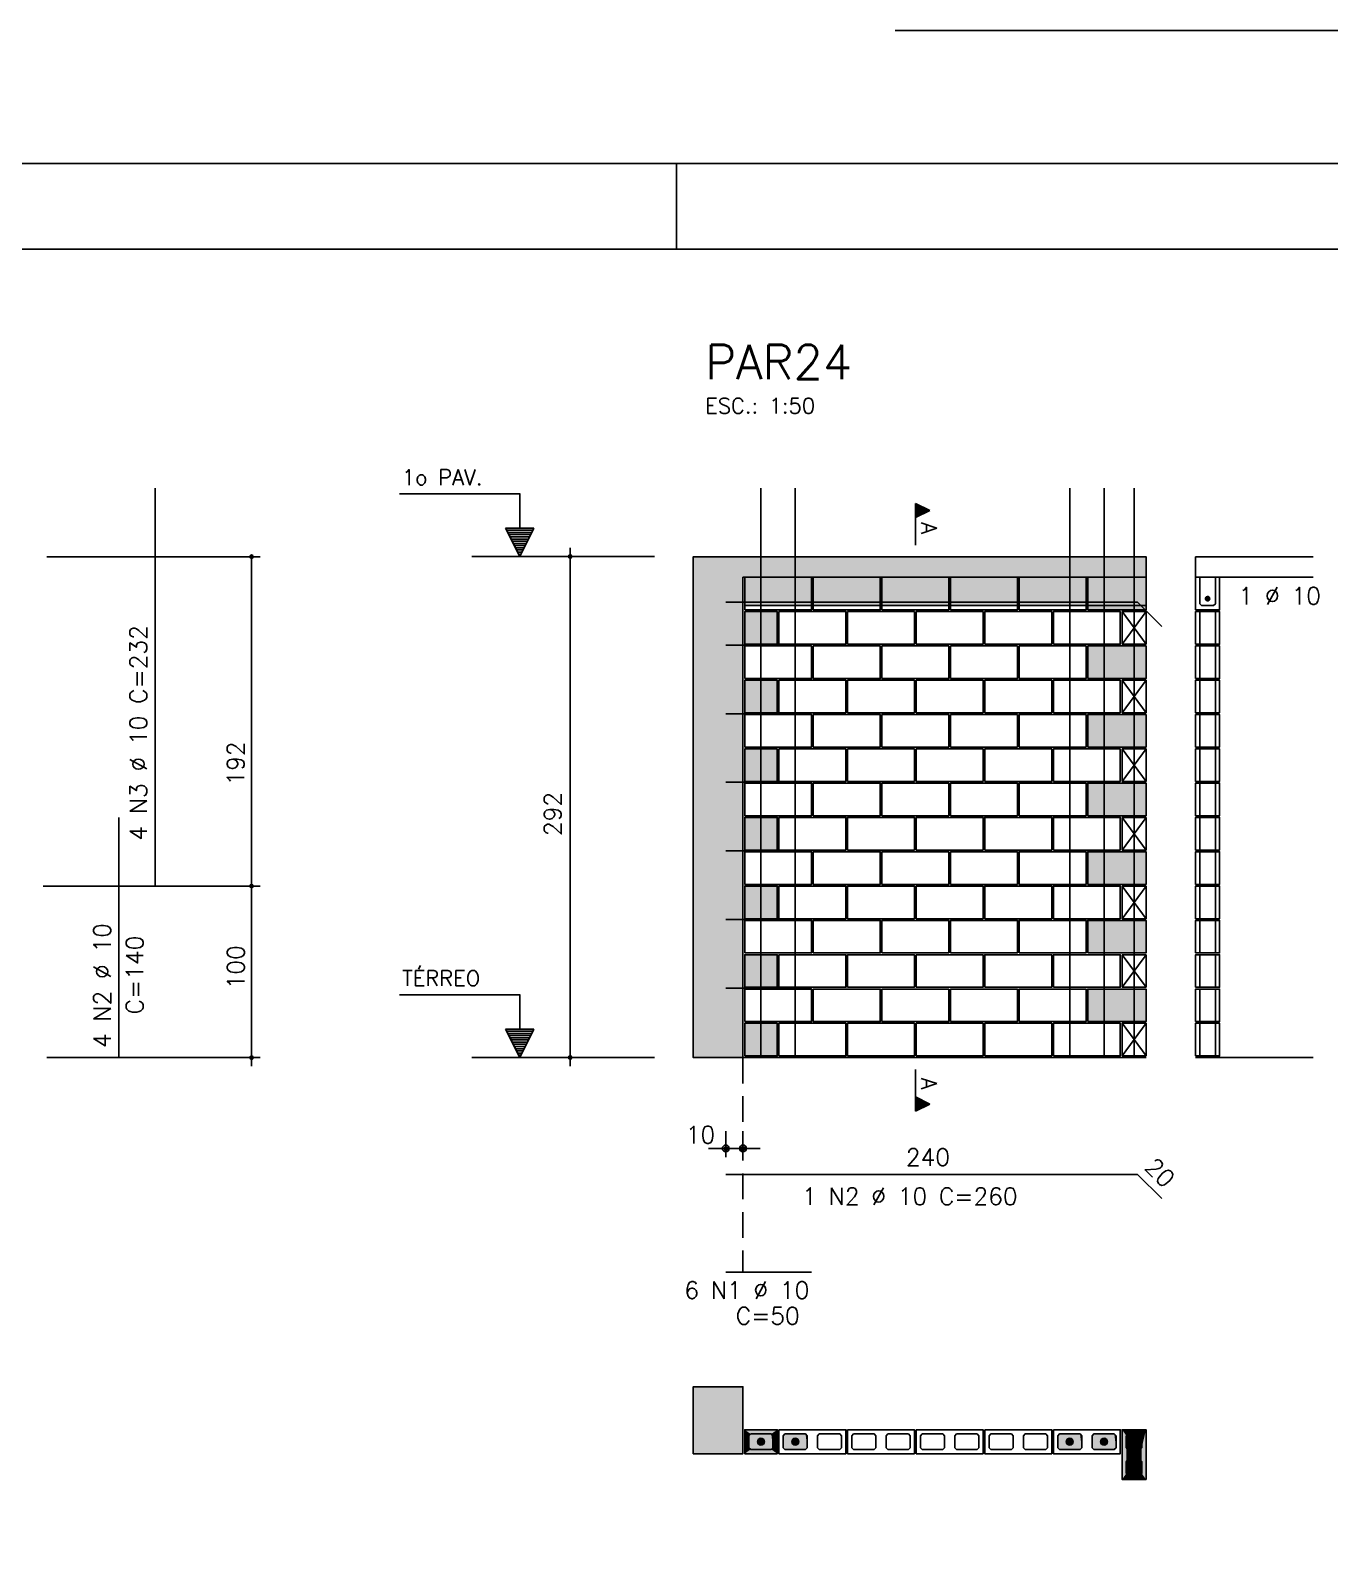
# Model space of a CAD drawing. Extents: x -2 to 121, y -2 to 61.
# Drawn here: x 48.27 to 63.42, y 43.17 to 60.95 of the extents above; entities that cross this region are included whole.
import ezdxf

# ---------------------------------------------------------------- set-up
doc = ezdxf.new("R2010")
doc.units = 0
doc.header["$MEASUREMENT"] = 0
doc.linetypes.add('ESTILO_TQS_0001', pattern=[0.45, 0.3, -0.15])
doc.linetypes.add('HIDDEN', pattern=[0.375, 0.25, -0.125])
doc.layers.get('Defpoints').update_dxf_attribs({"linetype": 'CONTINUOUS'})
for name, color, linetype in [('ARQ_FOLHA', 7, 'CONTINUOUS'), ('PENA_01', 1, 'CONTINUOUS'), ('PENA_02', 2, 'CONTINUOUS'), ('PENA_03', 3, 'CONTINUOUS'), ('PENA_05', 5, 'CONTINUOUS'), ('PENA_06', 6, 'CONTINUOUS'), ('PENA_09', 254, 'CONTINUOUS'), ('PENA_11', 252, 'CONTINUOUS'), ('PENA_21', 100, 'CONTINUOUS'), ('PENA_23', 50, 'CONTINUOUS'), ('PENA_27', 21, 'CONTINUOUS')]:
    doc.layers.add(name, color=color, linetype=linetype)
doc.styles.get("Standard").update_dxf_attribs({"font": 'ROMANS.SHX'})

msp = doc.modelspace()

# ---------------------------------------------------------------- linework, layer by layer
at = {"layer": 'ARQ_FOLHA', "color": 1}
msp.add_line((55.8, 58.400001), (55.8, 59.400001), dxfattribs=at)
for points in [[(0, 0.000001), (118.9, 0.000001), (118.9, 59.400001), (0, 59.400001)], [(2.5, 1.000001), (117.9, 1.000001), (117.9, 58.400001), (2.5, 58.400001)]]:
    msp.add_lwpolyline(points, close=True, dxfattribs=at)
at = {"layer": 'Defpoints', "color": 8, "linetype": 'HIDDEN', "ltscale": 100}
msp.add_lwpolyline([(-1.95, 60.950001), (-1.95, -1.549999), (120.85, -1.549999), (120.85, 60.950001)], close=True, dxfattribs=at)
at = {"layer": 'PENA_01', "linetype": 'Continuous'}
for p, q in [((53.414329, 54.817301), (55.545192, 54.817301)), ((56.596499, 54.245287), (57.376499, 54.245287)), ((57.396499, 54.245287), (58.176499, 54.245287)), ((58.196499, 54.245287), (58.976499, 54.245287)), ((58.996499, 54.245287), (59.776499, 54.245287)), ((59.796499, 54.245287), (60.576499, 54.245287)), ((60.596499, 54.245287), (61.276499, 54.245287)), ((53.414329, 48.977301), (55.545192, 48.977301)), ((56.376499, 47.8147), (56.376499, 48.116216)), ((56.576499, 47.8147), (56.576499, 48.116216)), ((56.176499, 47.916216), (56.776499, 47.916216))]:
    msp.add_line(p, q, dxfattribs=at)
at = {"layer": 'PENA_01', "linetype": 'ESTILO_TQS_0001'}
msp.add_line((56.576499, 48.975287), (56.576499, 46.473014), dxfattribs=at)
at = {"layer": 'PENA_01', "linetype": 'Continuous'}
for points in [[(56.666499, 44.407675), (56.906499, 44.407675), (56.926499, 44.427675), (56.926499, 44.567675), (56.906499, 44.587675), (56.666499, 44.587675), (56.646499, 44.567675), (56.646499, 44.427675), (56.666499, 44.407675)], [(57.046499, 44.567675), (57.066499, 44.587675), (57.306499, 44.587675), (57.326499, 44.567675), (57.326499, 44.427675), (57.306499, 44.407675), (57.066499, 44.407675), (57.046499, 44.427675), (57.046499, 44.567675)], [(57.446499, 44.567675), (57.466499, 44.587675), (57.706499, 44.587675), (57.726499, 44.567675), (57.726499, 44.427675), (57.706499, 44.407675), (57.466499, 44.407675), (57.446499, 44.427675), (57.446499, 44.567675)], [(57.846499, 44.567675), (57.866499, 44.587675), (58.106499, 44.587675), (58.126499, 44.567675), (58.126499, 44.427675), (58.106499, 44.407675), (57.866499, 44.407675), (57.846499, 44.427675), (57.846499, 44.567675)], [(58.246499, 44.567675), (58.266499, 44.587675), (58.506499, 44.587675), (58.526499, 44.567675), (58.526499, 44.427675), (58.506499, 44.407675), (58.266499, 44.407675), (58.246499, 44.427675), (58.246499, 44.567675)], [(58.646499, 44.567675), (58.666499, 44.587675), (58.906499, 44.587675), (58.926499, 44.567675), (58.926499, 44.427675), (58.906499, 44.407675), (58.666499, 44.407675), (58.646499, 44.427675), (58.646499, 44.567675)], [(59.046499, 44.567675), (59.066499, 44.587675), (59.306499, 44.587675), (59.326499, 44.567675), (59.326499, 44.427675), (59.306499, 44.407675), (59.066499, 44.407675), (59.046499, 44.427675), (59.046499, 44.567675)], [(59.446499, 44.567675), (59.466499, 44.587675), (59.706499, 44.587675), (59.726499, 44.567675), (59.726499, 44.427675), (59.706499, 44.407675), (59.466499, 44.407675), (59.446499, 44.427675), (59.446499, 44.567675)], [(59.846499, 44.567675), (59.866499, 44.587675), (60.106499, 44.587675), (60.126499, 44.567675), (60.126499, 44.427675), (60.106499, 44.407675), (59.866499, 44.407675), (59.846499, 44.427675), (59.846499, 44.567675)], [(60.246499, 44.567675), (60.266499, 44.587675), (60.506499, 44.587675), (60.526499, 44.567675), (60.526499, 44.427675), (60.506499, 44.407675), (60.266499, 44.407675), (60.246499, 44.427675), (60.246499, 44.567675)], [(60.646499, 44.567675), (60.666499, 44.587675), (60.906499, 44.587675), (60.926499, 44.567675), (60.926499, 44.427675), (60.906499, 44.407675), (60.666499, 44.407675), (60.646499, 44.427675), (60.646499, 44.567675)]]:
    msp.add_lwpolyline(points, dxfattribs=at)
at = {"layer": 'PENA_01', "linetype": 'ESTILO_TQS_0001'}
for points in [[(61.066498, 44.407756), (61.046498, 44.427756), (61.046498, 44.567756), (61.066498, 44.587756), (61.206498, 44.587756), (61.226498, 44.567756), (61.226498, 44.427756), (61.206498, 44.407756), (61.066498, 44.407756)], [(61.066498, 44.107756), (61.046498, 44.127756), (61.046498, 44.267756), (61.066498, 44.287756), (61.206498, 44.287756), (61.226498, 44.267756), (61.226498, 44.127756), (61.206498, 44.107756), (61.066498, 44.107756)]]:
    msp.add_lwpolyline(points, dxfattribs=at)
at = {"layer": 'PENA_02', "linetype": 'Continuous'}
for p, q in [((61.276499, 54.175287), (60.996499, 54.175287)), ((60.996499, 54.175287), (60.996499, 53.795287)), ((61.276499, 53.795287), (61.276499, 54.175287)), ((60.996499, 53.795287), (61.276499, 53.795287)), ((61.276499, 53.375287), (60.996499, 53.375287)), ((60.996499, 53.375287), (60.996499, 52.995287)), ((61.276499, 52.995287), (61.276499, 53.375287)), ((60.996499, 52.995287), (61.276499, 52.995287)), ((61.276499, 52.575287), (60.996499, 52.575287)), ((60.996499, 52.575287), (60.996499, 52.195287)), ((61.276499, 52.195287), (61.276499, 52.575287)), ((60.996499, 52.195287), (61.276499, 52.195287)), ((61.276499, 51.775287), (60.996499, 51.775287)), ((60.996499, 51.775287), (60.996499, 51.395287)), ((61.276499, 51.395287), (61.276499, 51.775287)), ((60.996499, 51.395287), (61.276499, 51.395287)), ((61.276499, 50.975287), (60.996499, 50.975287)), ((60.996499, 50.975287), (60.996499, 50.595287)), ((61.276499, 50.595287), (61.276499, 50.975287)), ((60.996499, 50.595287), (61.276499, 50.595287)), ((61.276499, 50.175287), (60.996499, 50.175287)), ((60.996499, 50.175287), (60.996499, 49.795287)), ((61.276499, 49.795287), (61.276499, 50.175287)), ((60.996499, 49.795287), (61.276499, 49.795287)), ((61.276499, 49.375287), (60.996499, 49.375287)), ((60.996499, 49.375287), (60.996499, 48.995287)), ((61.276499, 48.995287), (61.276499, 49.375287)), ((56.576499, 48.975287), (61.276499, 48.975287)), ((60.996499, 48.995287), (61.276499, 48.995287))]:
    msp.add_line(p, q, dxfattribs=at)
for points in [[(61.276499, 54.575287), (61.276499, 54.815287), (55.996499, 54.815287), (55.996499, 48.975287), (56.576499, 48.975287), (56.576499, 54.575287), (61.276499, 54.575287)], [(56.596499, 54.195287), (57.376499, 54.195287), (57.376499, 54.575287), (56.596499, 54.575287), (56.596499, 54.195287)], [(57.396499, 54.195287), (58.176499, 54.195287), (58.176499, 54.575287), (57.396499, 54.575287), (57.396499, 54.195287)], [(58.196499, 54.195287), (58.976499, 54.195287), (58.976499, 54.575287), (58.196499, 54.575287), (58.196499, 54.195287)], [(58.996499, 54.195287), (59.776499, 54.195287), (59.776499, 54.575287), (58.996499, 54.575287), (58.996499, 54.195287)], [(59.796499, 54.195287), (60.576499, 54.195287), (60.576499, 54.575287), (59.796499, 54.575287), (59.796499, 54.195287)], [(60.596499, 54.195287), (61.276499, 54.195287), (61.276499, 54.575287), (60.596499, 54.575287), (60.596499, 54.195287)], [(56.596499, 53.795287), (56.976499, 53.795287), (56.976499, 54.175287), (56.596499, 54.175287), (56.596499, 53.795287)], [(56.996499, 53.795287), (57.776499, 53.795287), (57.776499, 54.175287), (56.996499, 54.175287), (56.996499, 53.795287)], [(57.796499, 53.795287), (58.576499, 53.795287), (58.576499, 54.175287), (57.796499, 54.175287), (57.796499, 53.795287)], [(58.596499, 53.795287), (59.376499, 53.795287), (59.376499, 54.175287), (58.596499, 54.175287), (58.596499, 53.795287)], [(59.396499, 53.795287), (60.176499, 53.795287), (60.176499, 54.175287), (59.396499, 54.175287), (59.396499, 53.795287)], [(60.196499, 53.795287), (60.976499, 53.795287), (60.976499, 54.175287), (60.196499, 54.175287), (60.196499, 53.795287)], [(56.596499, 53.395287), (57.376499, 53.395287), (57.376499, 53.775287), (56.596499, 53.775287), (56.596499, 53.395287)], [(57.396499, 53.395287), (58.176499, 53.395287), (58.176499, 53.775287), (57.396499, 53.775287), (57.396499, 53.395287)], [(58.196499, 53.395287), (58.976499, 53.395287), (58.976499, 53.775287), (58.196499, 53.775287), (58.196499, 53.395287)], [(58.996499, 53.395287), (59.776499, 53.395287), (59.776499, 53.775287), (58.996499, 53.775287), (58.996499, 53.395287)], [(59.796499, 53.395287), (60.576499, 53.395287), (60.576499, 53.775287), (59.796499, 53.775287), (59.796499, 53.395287)], [(60.596499, 53.395287), (61.276499, 53.395287), (61.276499, 53.775287), (60.596499, 53.775287), (60.596499, 53.395287)], [(56.596499, 52.995287), (56.976499, 52.995287), (56.976499, 53.375287), (56.596499, 53.375287), (56.596499, 52.995287)], [(56.996499, 52.995287), (57.776499, 52.995287), (57.776499, 53.375287), (56.996499, 53.375287), (56.996499, 52.995287)], [(57.796499, 52.995287), (58.576499, 52.995287), (58.576499, 53.375287), (57.796499, 53.375287), (57.796499, 52.995287)], [(58.596499, 52.995287), (59.376499, 52.995287), (59.376499, 53.375287), (58.596499, 53.375287), (58.596499, 52.995287)], [(59.396499, 52.995287), (60.176499, 52.995287), (60.176499, 53.375287), (59.396499, 53.375287), (59.396499, 52.995287)], [(60.196499, 52.995287), (60.976499, 52.995287), (60.976499, 53.375287), (60.196499, 53.375287), (60.196499, 52.995287)], [(56.596499, 52.595287), (57.376499, 52.595287), (57.376499, 52.975287), (56.596499, 52.975287), (56.596499, 52.595287)], [(57.396499, 52.595287), (58.176499, 52.595287), (58.176499, 52.975287), (57.396499, 52.975287), (57.396499, 52.595287)], [(58.196499, 52.595287), (58.976499, 52.595287), (58.976499, 52.975287), (58.196499, 52.975287), (58.196499, 52.595287)], [(58.996499, 52.595287), (59.776499, 52.595287), (59.776499, 52.975287), (58.996499, 52.975287), (58.996499, 52.595287)], [(59.796499, 52.595287), (60.576499, 52.595287), (60.576499, 52.975287), (59.796499, 52.975287), (59.796499, 52.595287)], [(60.596499, 52.595287), (61.276499, 52.595287), (61.276499, 52.975287), (60.596499, 52.975287), (60.596499, 52.595287)], [(56.596499, 52.195287), (56.976499, 52.195287), (56.976499, 52.575287), (56.596499, 52.575287), (56.596499, 52.195287)], [(56.996499, 52.195287), (57.776499, 52.195287), (57.776499, 52.575287), (56.996499, 52.575287), (56.996499, 52.195287)], [(57.796499, 52.195287), (58.576499, 52.195287), (58.576499, 52.575287), (57.796499, 52.575287), (57.796499, 52.195287)], [(58.596499, 52.195287), (59.376499, 52.195287), (59.376499, 52.575287), (58.596499, 52.575287), (58.596499, 52.195287)], [(59.396499, 52.195287), (60.176499, 52.195287), (60.176499, 52.575287), (59.396499, 52.575287), (59.396499, 52.195287)], [(60.196499, 52.195287), (60.976499, 52.195287), (60.976499, 52.575287), (60.196499, 52.575287), (60.196499, 52.195287)], [(56.596499, 51.795287), (57.376499, 51.795287), (57.376499, 52.175287), (56.596499, 52.175287), (56.596499, 51.795287)], [(57.396499, 51.795287), (58.176499, 51.795287), (58.176499, 52.175287), (57.396499, 52.175287), (57.396499, 51.795287)], [(58.196499, 51.795287), (58.976499, 51.795287), (58.976499, 52.175287), (58.196499, 52.175287), (58.196499, 51.795287)], [(58.996499, 51.795287), (59.776499, 51.795287), (59.776499, 52.175287), (58.996499, 52.175287), (58.996499, 51.795287)], [(59.796499, 51.795287), (60.576499, 51.795287), (60.576499, 52.175287), (59.796499, 52.175287), (59.796499, 51.795287)], [(60.596499, 51.795287), (61.276499, 51.795287), (61.276499, 52.175287), (60.596499, 52.175287), (60.596499, 51.795287)], [(56.596499, 51.395287), (56.976499, 51.395287), (56.976499, 51.775287), (56.596499, 51.775287), (56.596499, 51.395287)], [(56.996499, 51.395287), (57.776499, 51.395287), (57.776499, 51.775287), (56.996499, 51.775287), (56.996499, 51.395287)], [(57.796499, 51.395287), (58.576499, 51.395287), (58.576499, 51.775287), (57.796499, 51.775287), (57.796499, 51.395287)], [(58.596499, 51.395287), (59.376499, 51.395287), (59.376499, 51.775287), (58.596499, 51.775287), (58.596499, 51.395287)], [(59.396499, 51.395287), (60.176499, 51.395287), (60.176499, 51.775287), (59.396499, 51.775287), (59.396499, 51.395287)], [(60.196499, 51.395287), (60.976499, 51.395287), (60.976499, 51.775287), (60.196499, 51.775287), (60.196499, 51.395287)], [(56.596499, 50.995287), (57.376499, 50.995287), (57.376499, 51.375287), (56.596499, 51.375287), (56.596499, 50.995287)], [(57.396499, 50.995287), (58.176499, 50.995287), (58.176499, 51.375287), (57.396499, 51.375287), (57.396499, 50.995287)], [(58.196499, 50.995287), (58.976499, 50.995287), (58.976499, 51.375287), (58.196499, 51.375287), (58.196499, 50.995287)], [(58.996499, 50.995287), (59.776499, 50.995287), (59.776499, 51.375287), (58.996499, 51.375287), (58.996499, 50.995287)], [(59.796499, 50.995287), (60.576499, 50.995287), (60.576499, 51.375287), (59.796499, 51.375287), (59.796499, 50.995287)], [(60.596499, 50.995287), (61.276499, 50.995287), (61.276499, 51.375287), (60.596499, 51.375287), (60.596499, 50.995287)], [(56.596499, 50.595287), (56.976499, 50.595287), (56.976499, 50.975287), (56.596499, 50.975287), (56.596499, 50.595287)], [(56.996499, 50.595287), (57.776499, 50.595287), (57.776499, 50.975287), (56.996499, 50.975287), (56.996499, 50.595287)], [(57.796499, 50.595287), (58.576499, 50.595287), (58.576499, 50.975287), (57.796499, 50.975287), (57.796499, 50.595287)], [(58.596499, 50.595287), (59.376499, 50.595287), (59.376499, 50.975287), (58.596499, 50.975287), (58.596499, 50.595287)], [(59.396499, 50.595287), (60.176499, 50.595287), (60.176499, 50.975287), (59.396499, 50.975287), (59.396499, 50.595287)], [(60.196499, 50.595287), (60.976499, 50.595287), (60.976499, 50.975287), (60.196499, 50.975287), (60.196499, 50.595287)], [(56.596499, 50.195287), (57.376499, 50.195287), (57.376499, 50.575287), (56.596499, 50.575287), (56.596499, 50.195287)], [(57.396499, 50.195287), (58.176499, 50.195287), (58.176499, 50.575287), (57.396499, 50.575287), (57.396499, 50.195287)], [(58.196499, 50.195287), (58.976499, 50.195287), (58.976499, 50.575287), (58.196499, 50.575287), (58.196499, 50.195287)], [(58.996499, 50.195287), (59.776499, 50.195287), (59.776499, 50.575287), (58.996499, 50.575287), (58.996499, 50.195287)], [(59.796499, 50.195287), (60.576499, 50.195287), (60.576499, 50.575287), (59.796499, 50.575287), (59.796499, 50.195287)], [(60.596499, 50.195287), (61.276499, 50.195287), (61.276499, 50.575287), (60.596499, 50.575287), (60.596499, 50.195287)], [(56.596499, 49.795287), (56.976499, 49.795287), (56.976499, 50.175287), (56.596499, 50.175287), (56.596499, 49.795287)], [(56.996499, 49.795287), (57.776499, 49.795287), (57.776499, 50.175287), (56.996499, 50.175287), (56.996499, 49.795287)], [(57.796499, 49.795287), (58.576499, 49.795287), (58.576499, 50.175287), (57.796499, 50.175287), (57.796499, 49.795287)], [(58.596499, 49.795287), (59.376499, 49.795287), (59.376499, 50.175287), (58.596499, 50.175287), (58.596499, 49.795287)], [(59.396499, 49.795287), (60.176499, 49.795287), (60.176499, 50.175287), (59.396499, 50.175287), (59.396499, 49.795287)], [(60.196499, 49.795287), (60.976499, 49.795287), (60.976499, 50.175287), (60.196499, 50.175287), (60.196499, 49.795287)], [(56.596499, 49.395287), (57.376499, 49.395287), (57.376499, 49.775287), (56.596499, 49.775287), (56.596499, 49.395287)], [(57.396499, 49.395287), (58.176499, 49.395287), (58.176499, 49.775287), (57.396499, 49.775287), (57.396499, 49.395287)], [(58.196499, 49.395287), (58.976499, 49.395287), (58.976499, 49.775287), (58.196499, 49.775287), (58.196499, 49.395287)], [(58.996499, 49.395287), (59.776499, 49.395287), (59.776499, 49.775287), (58.996499, 49.775287), (58.996499, 49.395287)], [(59.796499, 49.395287), (60.576499, 49.395287), (60.576499, 49.775287), (59.796499, 49.775287), (59.796499, 49.395287)], [(60.596499, 49.395287), (61.276499, 49.395287), (61.276499, 49.775287), (60.596499, 49.775287), (60.596499, 49.395287)], [(56.596499, 48.995287), (56.976499, 48.995287), (56.976499, 49.375287), (56.596499, 49.375287), (56.596499, 48.995287)], [(56.996499, 48.995287), (57.776499, 48.995287), (57.776499, 49.375287), (56.996499, 49.375287), (56.996499, 48.995287)], [(57.796499, 48.995287), (58.576499, 48.995287), (58.576499, 49.375287), (57.796499, 49.375287), (57.796499, 48.995287)], [(58.596499, 48.995287), (59.376499, 48.995287), (59.376499, 49.375287), (58.596499, 49.375287), (58.596499, 48.995287)], [(59.396499, 48.995287), (60.176499, 48.995287), (60.176499, 49.375287), (59.396499, 49.375287), (59.396499, 48.995287)], [(60.196499, 48.995287), (60.976499, 48.995287), (60.976499, 49.375287), (60.196499, 49.375287), (60.196499, 48.995287)], [(55.996499, 44.357675), (56.576499, 44.357675), (56.576499, 45.137675), (55.996499, 45.137675), (55.996499, 44.357675)], [(56.596499, 44.357675), (56.976499, 44.357675), (56.976499, 44.637675), (56.596499, 44.637675), (56.596499, 44.357675)], [(56.996499, 44.637675), (57.776499, 44.637675), (57.776499, 44.357675), (56.996499, 44.357675), (56.996499, 44.637675)], [(57.796499, 44.637675), (58.576499, 44.637675), (58.576499, 44.357675), (57.796499, 44.357675), (57.796499, 44.637675)], [(58.596499, 44.637675), (59.376499, 44.637675), (59.376499, 44.357675), (58.596499, 44.357675), (58.596499, 44.637675)], [(59.396499, 44.637675), (60.176499, 44.637675), (60.176499, 44.357675), (59.396499, 44.357675), (59.396499, 44.637675)], [(60.196499, 44.637675), (60.976499, 44.637675), (60.976499, 44.357675), (60.196499, 44.357675), (60.196499, 44.637675)], [(60.996498, 44.057756), (60.996498, 44.637756), (61.276498, 44.637756), (61.276498, 44.057756), (60.996498, 44.057756)]]:
    msp.add_lwpolyline(points, dxfattribs=at)
for centre, radius in [((50.847335, 54.815287), 0.02), ((50.847335, 54.815287), 0.01), ((54.560475, 54.817301), 0.02), ((54.560475, 54.817301), 0.01), ((50.847335, 50.975287), 0.02), ((50.847335, 50.975287), 0.01), ((50.847335, 48.975287), 0.02), ((50.847335, 48.975287), 0.01), ((54.560475, 48.977301), 0.02), ((54.560475, 48.977301), 0.01), ((56.376499, 47.916216), 0.04), ((56.376499, 47.916216), 0.02), ((56.576499, 47.916216), 0.04), ((56.576499, 47.916216), 0.02)]:
    msp.add_circle(centre, radius, dxfattribs=at)
at = {"layer": 'PENA_03', "linetype": 'Continuous'}
for p, q in [((53.973327, 55.549167), (52.573327, 55.549167)), ((53.973327, 55.149167), (53.973327, 55.549167)), ((53.974727, 55.149167), (53.974727, 55.550567)), ((58.588934, 54.950394), (58.588934, 55.436776)), ((58.588934, 55.436776), (58.754867, 55.35381)), ((58.589629, 55.435648), (58.753306, 55.35381)), ((58.754867, 55.35381), (58.589629, 55.271191)), ((58.58963, 55.435648), (58.58963, 55.271971)), ((58.753306, 55.35381), (58.58963, 55.271971)), ((58.601698, 55.430394), (58.601698, 55.277225)), ((58.614462, 55.424012), (58.614462, 55.283607)), ((58.627226, 55.41763), (58.627226, 55.289989)), ((58.63999, 55.411248), (58.63999, 55.296371)), ((58.652754, 55.404866), (58.652754, 55.302753)), ((58.665518, 55.398484), (58.665518, 55.309135)), ((58.678282, 55.392102), (58.678282, 55.315517)), ((58.691046, 55.38572), (58.691046, 55.321899)), ((58.70381, 55.379338), (58.70381, 55.328281)), ((58.716574, 55.372956), (58.716574, 55.334663)), ((58.729339, 55.366574), (58.729339, 55.341045)), ((58.742103, 55.360192), (58.742103, 55.347428)), ((53.974027, 54.817301), (53.808095, 55.149167)), ((53.808095, 55.149167), (53.973327, 55.149167)), ((53.974027, 54.820424), (53.810351, 55.147776)), ((54.137703, 55.147776), (53.810351, 55.147776)), ((54.127196, 55.123639), (53.820858, 55.123639)), ((54.13996, 55.149167), (53.974027, 54.817301)), ((54.137703, 55.147776), (53.974027, 54.820423)), ((53.974727, 55.149167), (54.13996, 55.149167)), ((58.58963, 55.271191), (58.58963, 54.950394)), ((54.114432, 55.098111), (53.833623, 55.098111)), ((54.101668, 55.072583), (53.846387, 55.072583)), ((54.088903, 55.047055), (53.859151, 55.047055)), ((54.076139, 55.021526), (53.871915, 55.021526)), ((54.063375, 54.995998), (53.884679, 54.995998)), ((54.050611, 54.97047), (53.897443, 54.97047)), ((54.037847, 54.944942), (53.910207, 54.944942)), ((48.458019, 54.815287), (50.947335, 54.815287)), ((50.847335, 48.874754), (50.847335, 54.815287)), ((54.025083, 54.919414), (53.922971, 54.919414)), ((54.012319, 54.893886), (53.935735, 54.893886)), ((53.999555, 54.868357), (53.948499, 54.868357)), ((53.986791, 54.842829), (53.961263, 54.842829)), ((54.560475, 48.876769), (54.560475, 54.917301)), ((61.854554, 54.815287), (61.854554, 54.195287)), ((61.854554, 54.815287), (63.225234, 54.815287)), ((61.854554, 54.575287), (63.225234, 54.575287)), ((60.996499, 53.795287), (61.276499, 54.175287)), ((61.276499, 53.795287), (60.996499, 54.175287)), ((61.904554, 53.795287), (61.904554, 54.175287)), ((62.084554, 53.795287), (62.084554, 54.175287)), ((61.904554, 53.395287), (61.904554, 53.775287)), ((62.084554, 53.395287), (62.084554, 53.775287)), ((60.996499, 52.995287), (61.276499, 53.375287)), ((61.276499, 52.995287), (60.996499, 53.375287)), ((61.904554, 52.995287), (61.904554, 53.375287)), ((62.084554, 52.995287), (62.084554, 53.375287)), ((61.904554, 52.595287), (61.904554, 52.975287)), ((62.084554, 52.595287), (62.084554, 52.975287)), ((60.996499, 52.195287), (61.276499, 52.575287)), ((61.276499, 52.195287), (60.996499, 52.575287)), ((61.904554, 52.195287), (61.904554, 52.575287)), ((62.084554, 52.195287), (62.084554, 52.575287)), ((61.904554, 51.795287), (61.904554, 52.175287)), ((62.084554, 51.795287), (62.084554, 52.175287)), ((60.996499, 51.395287), (61.276499, 51.775287)), ((61.276499, 51.395287), (60.996499, 51.775287)), ((61.904554, 51.395287), (61.904554, 51.775287)), ((62.084554, 51.395287), (62.084554, 51.775287)), ((61.904554, 50.995287), (61.904554, 51.375287)), ((62.084554, 50.995287), (62.084554, 51.375287)), ((48.416088, 50.975287), (50.947335, 50.975287)), ((60.996499, 50.595287), (61.276499, 50.975287)), ((61.276499, 50.595287), (60.996499, 50.975287)), ((61.904554, 50.595287), (61.904554, 50.975287)), ((62.084554, 50.595287), (62.084554, 50.975287)), ((61.904554, 50.195287), (61.904554, 50.575287)), ((62.084554, 50.195287), (62.084554, 50.575287)), ((60.996499, 49.795287), (61.276499, 50.175287)), ((61.276499, 49.795287), (60.996499, 50.175287)), ((61.904554, 49.795287), (61.904554, 50.175287)), ((62.084554, 49.795287), (62.084554, 50.175287)), ((53.973327, 49.709167), (52.573327, 49.709167)), ((53.973327, 49.309167), (53.973327, 49.709167)), ((53.974727, 49.309167), (53.974727, 49.710567)), ((61.904554, 49.395287), (61.904554, 49.775287)), ((62.084554, 49.395287), (62.084554, 49.775287)), ((53.974027, 48.977301), (53.808095, 49.309167)), ((53.808095, 49.309167), (53.973327, 49.309167)), ((53.974027, 48.980424), (53.810351, 49.307776)), ((54.137703, 49.307776), (53.810351, 49.307776)), ((54.127196, 49.283639), (53.820858, 49.283639)), ((54.114432, 49.258111), (53.833623, 49.258111)), ((54.13996, 49.309167), (53.974027, 48.977301)), ((54.137703, 49.307776), (53.974027, 48.980423)), ((53.974727, 49.309167), (54.13996, 49.309167)), ((60.996499, 48.995287), (61.276499, 49.375287)), ((61.276499, 48.995287), (60.996499, 49.375287)), ((61.904554, 48.995287), (61.904554, 49.375287)), ((62.084554, 48.995287), (62.084554, 49.375287)), ((54.101668, 49.232583), (53.846387, 49.232583)), ((54.088903, 49.207055), (53.859151, 49.207055)), ((54.076139, 49.181526), (53.871915, 49.181526)), ((54.063375, 49.155998), (53.884679, 49.155998)), ((54.050611, 49.13047), (53.897443, 49.13047)), ((54.037847, 49.104942), (53.910207, 49.104942)), ((54.025083, 49.079414), (53.922971, 49.079414)), ((48.458019, 48.975287), (50.947335, 48.975287)), ((54.012319, 49.053886), (53.935735, 49.053886)), ((53.999555, 49.028357), (53.948499, 49.028357)), ((53.986791, 49.002829), (53.961263, 49.002829)), ((61.854554, 48.975287), (63.225234, 48.975287)), ((58.588934, 48.838222), (58.588934, 48.35184)), ((58.58963, 48.517425), (58.58963, 48.838222)), ((58.588934, 48.35184), (58.754867, 48.434806)), ((58.754867, 48.434806), (58.589629, 48.517425)), ((58.589629, 48.352968), (58.753306, 48.434806)), ((58.58963, 48.352968), (58.58963, 48.516645)), ((58.753306, 48.434806), (58.58963, 48.516645)), ((58.601698, 48.358222), (58.601698, 48.511391)), ((58.614462, 48.364604), (58.614462, 48.505009)), ((58.627226, 48.370986), (58.627226, 48.498627)), ((58.63999, 48.377368), (58.63999, 48.492245)), ((58.652754, 48.38375), (58.652754, 48.485863)), ((58.665518, 48.390132), (58.665518, 48.479481)), ((58.678282, 48.396514), (58.678282, 48.473099)), ((58.691046, 48.402896), (58.691046, 48.466717)), ((58.70381, 48.409278), (58.70381, 48.460335)), ((58.716574, 48.41566), (58.716574, 48.453953)), ((58.729339, 48.422042), (58.729339, 48.447571)), ((58.742103, 48.428424), (58.742103, 48.441188)), ((56.376499, 47.6147), (56.376499, 47.6147)), ((56.576499, 47.6147), (56.576499, 47.6147))]:
    msp.add_line(p, q, dxfattribs=at)
for points in [[(61.854554, 54.195287), (62.134554, 54.195287), (62.134554, 54.575287)], [(62.084554, 54.575287), (62.084554, 54.265287), (62.064554, 54.245287), (61.924554, 54.245287), (61.904554, 54.265287), (61.904554, 54.575287)], [(62.019103, 54.326277), (62.016942, 54.336445), (62.010831, 54.344856), (62.001829, 54.350053), (61.99149, 54.35114), (61.981603, 54.347928), (61.973878, 54.340972), (61.969649, 54.331475), (61.969649, 54.321079), (61.973878, 54.311582), (61.981603, 54.304626), (61.99149, 54.301414), (62.001829, 54.302501), (62.010831, 54.307698), (62.016942, 54.316109), (62.019103, 54.326277)], [(61.854554, 53.795287), (62.134554, 53.795287), (62.134554, 54.175287), (61.854554, 54.175287), (61.854554, 53.795287)], [(61.854554, 53.395287), (62.134554, 53.395287), (62.134554, 53.775287), (61.854554, 53.775287), (61.854554, 53.395287)], [(61.854554, 52.995287), (62.134554, 52.995287), (62.134554, 53.375287), (61.854554, 53.375287), (61.854554, 52.995287)], [(61.854554, 52.595287), (62.134554, 52.595287), (62.134554, 52.975287), (61.854554, 52.975287), (61.854554, 52.595287)], [(61.854554, 52.195287), (62.134554, 52.195287), (62.134554, 52.575287), (61.854554, 52.575287), (61.854554, 52.195287)], [(61.854554, 51.795287), (62.134554, 51.795287), (62.134554, 52.175287), (61.854554, 52.175287), (61.854554, 51.795287)], [(61.854554, 51.395287), (62.134554, 51.395287), (62.134554, 51.775287), (61.854554, 51.775287), (61.854554, 51.395287)], [(61.854554, 50.995287), (62.134554, 50.995287), (62.134554, 51.375287), (61.854554, 51.375287), (61.854554, 50.995287)], [(61.854554, 50.595287), (62.134554, 50.595287), (62.134554, 50.975287), (61.854554, 50.975287), (61.854554, 50.595287)], [(61.854554, 50.195287), (62.134554, 50.195287), (62.134554, 50.575287), (61.854554, 50.575287), (61.854554, 50.195287)], [(61.854554, 49.795287), (62.134554, 49.795287), (62.134554, 50.175287), (61.854554, 50.175287), (61.854554, 49.795287)], [(61.854554, 49.395287), (62.134554, 49.395287), (62.134554, 49.775287), (61.854554, 49.775287), (61.854554, 49.395287)], [(61.854554, 48.995287), (62.134554, 48.995287), (62.134554, 49.375287), (61.854554, 49.375287), (61.854554, 48.995287)], [(55.996499, 45.137675), (56.576499, 45.137675), (56.576499, 44.357675), (55.996499, 44.357675), (55.996499, 45.137675)], [(56.926499, 44.427675), (56.906499, 44.407675), (56.666499, 44.407675), (56.646499, 44.427675), (56.646499, 44.567675), (56.666499, 44.587675), (56.906499, 44.587675), (56.926499, 44.567675), (56.926499, 44.427675)], [(57.326499, 44.427675), (57.306499, 44.407675), (57.066499, 44.407675), (57.046499, 44.427675), (57.046499, 44.567675), (57.066499, 44.587675), (57.306499, 44.587675), (57.326499, 44.567675), (57.326499, 44.427675)], [(60.526499, 44.427675), (60.506499, 44.407675), (60.266499, 44.407675), (60.246499, 44.427675), (60.246499, 44.567675), (60.266499, 44.587675), (60.506499, 44.587675), (60.526499, 44.567675), (60.526499, 44.427675)], [(60.926499, 44.427675), (60.906499, 44.407675), (60.666499, 44.407675), (60.646499, 44.427675), (60.646499, 44.567675), (60.666499, 44.587675), (60.906499, 44.587675), (60.926499, 44.567675), (60.926499, 44.427675)], [(61.206498, 44.587756), (61.226498, 44.567756), (61.226498, 44.427756), (61.206498, 44.407756), (61.066498, 44.407756), (61.046498, 44.427756), (61.046498, 44.567756), (61.066498, 44.587756), (61.206498, 44.587756)], [(61.206498, 44.287756), (61.226498, 44.267756), (61.226498, 44.127756), (61.206498, 44.107756), (61.066498, 44.107756), (61.046498, 44.127756), (61.046498, 44.267756), (61.066498, 44.287756), (61.206498, 44.287756)]]:
    msp.add_lwpolyline(points, dxfattribs=at)
for centre, radius in [((61.994103, 54.326277), 0.025), ((56.786499, 44.497675), 0.04), ((57.186499, 44.497675), 0.04), ((60.386499, 44.497675), 0.04), ((60.786499, 44.497675), 0.04), ((61.136498, 44.497756), 0.04), ((61.136498, 44.197756), 0.04)]:
    msp.add_circle(centre, radius, dxfattribs=at)
for points in [[(62.019103, 54.326277), (61.973878, 54.340972), (61.969649, 54.331475)], [(62.019103, 54.326277), (61.969649, 54.331475), (61.969649, 54.321079)], [(62.019103, 54.326277), (61.969649, 54.321079), (61.973878, 54.311582)], [(62.019103, 54.326277), (61.981603, 54.347928), (61.970611, 54.334827)], [(62.019103, 54.326277), (61.970611, 54.334827), (61.970611, 54.317726)], [(62.019103, 54.326277), (61.970611, 54.317726), (61.981603, 54.304626)], [(62.019103, 54.326277), (61.981603, 54.347928), (61.973878, 54.340972)], [(62.019103, 54.326277), (61.973878, 54.311582), (61.981603, 54.304626)], [(62.019103, 54.326277), (61.99149, 54.35114), (61.981603, 54.347928)], [(62.019103, 54.326277), (61.998444, 54.350897), (61.981603, 54.347928)], [(62.019103, 54.326277), (61.981603, 54.304626), (61.998444, 54.301657)], [(62.019103, 54.326277), (61.981603, 54.304626), (61.99149, 54.301414)], [(62.019103, 54.326277), (62.001829, 54.350053), (61.99149, 54.35114)], [(62.019103, 54.326277), (61.99149, 54.301414), (62.001829, 54.302501)], [(62.019103, 54.326277), (62.013254, 54.342347), (61.998444, 54.350897)], [(62.019103, 54.326277), (61.998444, 54.301657), (62.013254, 54.310207)], [(62.019103, 54.326277), (62.010831, 54.344856), (62.001829, 54.350053)], [(62.019103, 54.326277), (62.001829, 54.302501), (62.010831, 54.307698)], [(62.019103, 54.326277), (62.016942, 54.336445), (62.010831, 54.344856)], [(62.019103, 54.326277), (62.010831, 54.307698), (62.016942, 54.316109)], [(62.019103, 54.326277), (62.013254, 54.310207), (62.019103, 54.326277)], [(62.019103, 54.326277), (62.016942, 54.316109), (62.019103, 54.326277)], [(56.826499, 44.497675), (56.766499, 44.532316), (56.748911, 44.511356)], [(56.826499, 44.497675), (56.748911, 44.511356), (56.748911, 44.483994)], [(56.826499, 44.497675), (56.748911, 44.483994), (56.766499, 44.463034)], [(56.826499, 44.497675), (56.793445, 44.537067), (56.766499, 44.532316)], [(56.826499, 44.497675), (56.766499, 44.463034), (56.793445, 44.458283)], [(56.826499, 44.497675), (56.81714, 44.523387), (56.793445, 44.537067)], [(56.826499, 44.497675), (56.793445, 44.458283), (56.81714, 44.471964)], [(56.826499, 44.497675), (56.81714, 44.471964), (56.826499, 44.497675)], [(57.226499, 44.497675), (57.166499, 44.532316), (57.148911, 44.511356)], [(57.226499, 44.497675), (57.148911, 44.511356), (57.148911, 44.483994)], [(57.226499, 44.497675), (57.148911, 44.483994), (57.166499, 44.463034)], [(57.226499, 44.497675), (57.193445, 44.537067), (57.166499, 44.532316)], [(57.226499, 44.497675), (57.166499, 44.463034), (57.193445, 44.458283)], [(57.226499, 44.497675), (57.21714, 44.523387), (57.193445, 44.537067)], [(57.226499, 44.497675), (57.193445, 44.458283), (57.21714, 44.471964)], [(57.226499, 44.497675), (57.21714, 44.471964), (57.226499, 44.497675)], [(60.426499, 44.497675), (60.366499, 44.532316), (60.348911, 44.511356)], [(60.426499, 44.497675), (60.348911, 44.511356), (60.348911, 44.483994)], [(60.426499, 44.497675), (60.348911, 44.483994), (60.366499, 44.463034)], [(60.426499, 44.497675), (60.393445, 44.537067), (60.366499, 44.532316)], [(60.426499, 44.497675), (60.366499, 44.463034), (60.393445, 44.458283)], [(60.426499, 44.497675), (60.41714, 44.523387), (60.393445, 44.537067)], [(60.426499, 44.497675), (60.393445, 44.458283), (60.41714, 44.471964)], [(60.426499, 44.497675), (60.41714, 44.471964), (60.426499, 44.497675)], [(60.826499, 44.497675), (60.766499, 44.532316), (60.748911, 44.511356)], [(60.826499, 44.497675), (60.748911, 44.511356), (60.748911, 44.483994)], [(60.826499, 44.497675), (60.748911, 44.483994), (60.766499, 44.463034)], [(60.826499, 44.497675), (60.793445, 44.537067), (60.766499, 44.532316)], [(60.826499, 44.497675), (60.766499, 44.463034), (60.793445, 44.458283)], [(60.826499, 44.497675), (60.81714, 44.523387), (60.793445, 44.537067)], [(60.826499, 44.497675), (60.793445, 44.458283), (60.81714, 44.471964)], [(60.826499, 44.497675), (60.81714, 44.471964), (60.826499, 44.497675)], [(61.176498, 44.497756), (61.116498, 44.532397), (61.098911, 44.511436)], [(61.176498, 44.497756), (61.098911, 44.511436), (61.098911, 44.484075)], [(61.176498, 44.497756), (61.098911, 44.484075), (61.116498, 44.463115)], [(61.176498, 44.497756), (61.143444, 44.537148), (61.116498, 44.532397)], [(61.176498, 44.497756), (61.116498, 44.463115), (61.143444, 44.458363)], [(61.176498, 44.497756), (61.16714, 44.523467), (61.143444, 44.537148)], [(61.176498, 44.497756), (61.143444, 44.458363), (61.16714, 44.472044)], [(61.176498, 44.497756), (61.16714, 44.472044), (61.176498, 44.497756)], [(61.176498, 44.197756), (61.116498, 44.232397), (61.098911, 44.211436)], [(61.176498, 44.197756), (61.098911, 44.211436), (61.098911, 44.184075)], [(61.176498, 44.197756), (61.098911, 44.184075), (61.116498, 44.163115)], [(61.176498, 44.197756), (61.143444, 44.237148), (61.116498, 44.232397)], [(61.176498, 44.197756), (61.116498, 44.163115), (61.143444, 44.158363)], [(61.176498, 44.197756), (61.16714, 44.223467), (61.143444, 44.237148)], [(61.176498, 44.197756), (61.143444, 44.158363), (61.16714, 44.172044)], [(61.176498, 44.197756), (61.16714, 44.172044), (61.176498, 44.197756)]]:
    msp.add_solid(points, dxfattribs=at)
at = {"layer": 'PENA_05', "linetype": 'Continuous'}
for p, q in [((49.723585, 50.975287), (49.723585, 55.615287)), ((61.176499, 54.285287), (56.376499, 54.285287)), ((61.459341, 54.002444), (61.176499, 54.285287)), ((56.376499, 53.785287), (57.376499, 53.785287)), ((56.376499, 52.985287), (57.376499, 52.985287)), ((56.376499, 52.185287), (57.376499, 52.185287)), ((49.297661, 48.975287), (49.297661, 51.775287)), ((56.376499, 51.385287), (57.376499, 51.385287)), ((56.376499, 50.585287), (57.376499, 50.585287)), ((56.376499, 49.785287), (57.376499, 49.785287)), ((61.176499, 47.6147), (56.376499, 47.6147)), ((61.459341, 47.331857), (61.176499, 47.6147)), ((56.376499, 46.473014), (57.376499, 46.473014))]:
    msp.add_line(p, q, dxfattribs=at)
for points in [[(56.786499, 55.615287), (56.786499, 48.975287)], [(57.186499, 55.615287), (57.186499, 48.975287)], [(60.386499, 55.615287), (60.386499, 48.975287)], [(60.786499, 55.615287), (60.786499, 48.975287)], [(61.136498, 55.615367), (61.136498, 48.975367)]]:
    msp.add_lwpolyline(points, dxfattribs=at)
at = {"layer": 'PENA_09', "linetype": 'Continuous'}
for points in [[(56.596499, 54.245287), (57.376499, 54.245287), (57.376499, 54.575287), (56.596499, 54.575287), (56.596499, 54.245287)], [(57.396499, 54.245287), (58.176499, 54.245287), (58.176499, 54.575287), (57.396499, 54.575287), (57.396499, 54.245287)], [(58.196499, 54.245287), (58.976499, 54.245287), (58.976499, 54.575287), (58.196499, 54.575287), (58.196499, 54.245287)], [(58.996499, 54.245287), (59.776499, 54.245287), (59.776499, 54.575287), (58.996499, 54.575287), (58.996499, 54.245287)], [(59.796499, 54.245287), (60.576499, 54.245287), (60.576499, 54.575287), (59.796499, 54.575287), (59.796499, 54.245287)], [(60.596499, 54.245287), (61.276499, 54.245287), (61.276499, 54.575287), (60.596499, 54.575287), (60.596499, 54.245287)]]:
    msp.add_lwpolyline(points, dxfattribs=at)
for points in [[(56.596499, 54.245287), (57.376499, 54.245287), (57.376499, 54.575287)], [(56.596499, 54.245287), (57.376499, 54.575287), (56.596499, 54.575287)], [(56.596499, 54.245287), (56.596499, 54.575287), (56.596499, 54.245287)], [(57.396499, 54.245287), (58.176499, 54.245287), (58.176499, 54.575287)], [(57.396499, 54.245287), (58.176499, 54.575287), (57.396499, 54.575287)], [(57.396499, 54.245287), (57.396499, 54.575287), (57.396499, 54.245287)], [(58.196499, 54.245287), (58.976499, 54.245287), (58.976499, 54.575287)], [(58.196499, 54.245287), (58.976499, 54.575287), (58.196499, 54.575287)], [(58.196499, 54.245287), (58.196499, 54.575287), (58.196499, 54.245287)], [(58.996499, 54.245287), (59.776499, 54.245287), (59.776499, 54.575287)], [(58.996499, 54.245287), (59.776499, 54.575287), (58.996499, 54.575287)], [(58.996499, 54.245287), (58.996499, 54.575287), (58.996499, 54.245287)], [(59.796499, 54.245287), (60.576499, 54.245287), (60.576499, 54.575287)], [(59.796499, 54.245287), (60.576499, 54.575287), (59.796499, 54.575287)], [(59.796499, 54.245287), (59.796499, 54.575287), (59.796499, 54.245287)], [(60.596499, 54.245287), (61.276499, 54.245287), (61.276499, 54.575287)], [(60.596499, 54.245287), (61.276499, 54.575287), (60.596499, 54.575287)], [(60.596499, 54.245287), (60.596499, 54.575287), (60.596499, 54.245287)]]:
    msp.add_solid(points, dxfattribs=at)
at = {"layer": 'PENA_11', "linetype": 'Continuous'}
for points in [[(55.996499, 48.975287), (56.576499, 48.975287), (55.996499, 54.815287)], [(56.576499, 48.975287), (56.576499, 54.575287), (55.996499, 54.815287)], [(55.996499, 54.815287), (56.576499, 54.575287), (61.276499, 54.815287)], [(56.576499, 54.575287), (61.276499, 54.575287), (61.276499, 54.815287)], [(55.996499, 44.357675), (56.576499, 44.357675), (56.576499, 45.137675)], [(55.996499, 44.357675), (56.576499, 45.137675), (55.996499, 45.137675)], [(55.996499, 44.357675), (55.996499, 45.137675), (55.996499, 44.357675)], [(56.926499, 44.427675), (56.646499, 44.567675), (56.666499, 44.587675)], [(56.926499, 44.427675), (56.646499, 44.427675), (56.646499, 44.567675)], [(56.926499, 44.427675), (56.666499, 44.587675), (56.906499, 44.587675)], [(56.926499, 44.427675), (56.906499, 44.587675), (56.926499, 44.567675)], [(56.926499, 44.427675), (56.926499, 44.567675), (56.926499, 44.427675)], [(57.326499, 44.427675), (57.046499, 44.567675), (57.066499, 44.587675)], [(57.326499, 44.427675), (57.046499, 44.427675), (57.046499, 44.567675)], [(57.326499, 44.427675), (57.066499, 44.587675), (57.306499, 44.587675)], [(57.326499, 44.427675), (57.306499, 44.587675), (57.326499, 44.567675)], [(57.326499, 44.427675), (57.326499, 44.567675), (57.326499, 44.427675)], [(60.526499, 44.427675), (60.246499, 44.567675), (60.266499, 44.587675)], [(60.526499, 44.427675), (60.246499, 44.427675), (60.246499, 44.567675)], [(60.526499, 44.427675), (60.266499, 44.587675), (60.506499, 44.587675)], [(60.526499, 44.427675), (60.506499, 44.587675), (60.526499, 44.567675)], [(60.526499, 44.427675), (60.526499, 44.567675), (60.526499, 44.427675)], [(60.926499, 44.427675), (60.646499, 44.567675), (60.666499, 44.587675)], [(60.926499, 44.427675), (60.646499, 44.427675), (60.646499, 44.567675)], [(60.926499, 44.427675), (60.666499, 44.587675), (60.906499, 44.587675)], [(60.926499, 44.427675), (60.906499, 44.587675), (60.926499, 44.567675)], [(60.926499, 44.427675), (60.926499, 44.567675), (60.926499, 44.427675)], [(61.206498, 44.587756), (61.066498, 44.407756), (61.046498, 44.427756)], [(61.206498, 44.587756), (61.046498, 44.427756), (61.046498, 44.567756)], [(61.206498, 44.587756), (61.046498, 44.567756), (61.066498, 44.587756)], [(61.206498, 44.587756), (61.206498, 44.407756), (61.066498, 44.407756)], [(61.206498, 44.587756), (61.066498, 44.587756), (61.206498, 44.587756)], [(61.206498, 44.587756), (61.226498, 44.567756), (61.226498, 44.427756)], [(61.206498, 44.587756), (61.226498, 44.427756), (61.206498, 44.407756)], [(56.926499, 44.427675), (56.666499, 44.407675), (56.646499, 44.427675)], [(56.926499, 44.427675), (56.906499, 44.407675), (56.666499, 44.407675)], [(57.326499, 44.427675), (57.066499, 44.407675), (57.046499, 44.427675)], [(57.326499, 44.427675), (57.306499, 44.407675), (57.066499, 44.407675)], [(60.526499, 44.427675), (60.266499, 44.407675), (60.246499, 44.427675)], [(60.526499, 44.427675), (60.506499, 44.407675), (60.266499, 44.407675)], [(60.926499, 44.427675), (60.666499, 44.407675), (60.646499, 44.427675)], [(60.926499, 44.427675), (60.906499, 44.407675), (60.666499, 44.407675)], [(61.206498, 44.287756), (61.066498, 44.107756), (61.046498, 44.127756)], [(61.206498, 44.287756), (61.046498, 44.127756), (61.046498, 44.267756)], [(61.206498, 44.287756), (61.046498, 44.267756), (61.066498, 44.287756)], [(61.206498, 44.287756), (61.206498, 44.107756), (61.066498, 44.107756)], [(61.206498, 44.287756), (61.066498, 44.287756), (61.206498, 44.287756)], [(61.206498, 44.287756), (61.226498, 44.267756), (61.226498, 44.127756)], [(61.206498, 44.287756), (61.226498, 44.127756), (61.206498, 44.107756)]]:
    msp.add_solid(points, dxfattribs=at)
at = {"layer": 'PENA_21', "linetype": 'Continuous'}
for points in [[(60.596499, 54.195287), (61.276499, 54.195287), (61.276499, 54.245287), (60.596499, 54.245287), (60.596499, 54.195287)], [(60.596499, 53.395287), (61.276499, 53.395287), (61.276499, 53.775287), (60.596499, 53.775287), (60.596499, 53.395287)], [(60.596499, 52.595287), (61.276499, 52.595287), (61.276499, 52.975287), (60.596499, 52.975287), (60.596499, 52.595287)], [(60.596499, 51.795287), (61.276499, 51.795287), (61.276499, 52.175287), (60.596499, 52.175287), (60.596499, 51.795287)], [(60.596499, 50.995287), (61.276499, 50.995287), (61.276499, 51.375287), (60.596499, 51.375287), (60.596499, 50.995287)], [(60.596499, 50.195287), (61.276499, 50.195287), (61.276499, 50.575287), (60.596499, 50.575287), (60.596499, 50.195287)], [(60.596499, 49.395287), (61.276499, 49.395287), (61.276499, 49.775287), (60.596499, 49.775287), (60.596499, 49.395287)]]:
    msp.add_lwpolyline(points, dxfattribs=at)
for points in [[(60.596499, 54.195287), (61.276499, 54.195287), (61.276499, 54.245287)], [(60.596499, 54.195287), (61.276499, 54.245287), (60.596499, 54.245287)], [(60.596499, 54.195287), (60.596499, 54.245287), (60.596499, 54.195287)], [(60.596499, 53.395287), (61.276499, 53.395287), (61.276499, 53.775287)], [(60.596499, 53.395287), (61.276499, 53.775287), (60.596499, 53.775287)], [(60.596499, 53.395287), (60.596499, 53.775287), (60.596499, 53.395287)], [(60.596499, 52.595287), (61.276499, 52.595287), (61.276499, 52.975287)], [(60.596499, 52.595287), (61.276499, 52.975287), (60.596499, 52.975287)], [(60.596499, 52.595287), (60.596499, 52.975287), (60.596499, 52.595287)], [(60.596499, 51.795287), (61.276499, 51.795287), (61.276499, 52.175287)], [(60.596499, 51.795287), (61.276499, 52.175287), (60.596499, 52.175287)], [(60.596499, 51.795287), (60.596499, 52.175287), (60.596499, 51.795287)], [(60.596499, 50.995287), (61.276499, 50.995287), (61.276499, 51.375287)], [(60.596499, 50.995287), (61.276499, 51.375287), (60.596499, 51.375287)], [(60.596499, 50.995287), (60.596499, 51.375287), (60.596499, 50.995287)], [(60.596499, 50.195287), (61.276499, 50.195287), (61.276499, 50.575287)], [(60.596499, 50.195287), (61.276499, 50.575287), (60.596499, 50.575287)], [(60.596499, 50.195287), (60.596499, 50.575287), (60.596499, 50.195287)], [(60.596499, 49.395287), (61.276499, 49.395287), (61.276499, 49.775287)], [(60.596499, 49.395287), (61.276499, 49.775287), (60.596499, 49.775287)], [(60.596499, 49.395287), (60.596499, 49.775287), (60.596499, 49.395287)]]:
    msp.add_solid(points, dxfattribs=at)
at = {"layer": 'PENA_23', "linetype": 'Continuous'}
for points in [[(56.596499, 53.795287), (56.976499, 53.795287), (56.976499, 54.175287), (56.596499, 54.175287), (56.596499, 53.795287)], [(56.596499, 52.995287), (56.976499, 52.995287), (56.976499, 53.375287), (56.596499, 53.375287), (56.596499, 52.995287)], [(56.596499, 52.195287), (56.976499, 52.195287), (56.976499, 52.575287), (56.596499, 52.575287), (56.596499, 52.195287)], [(56.596499, 51.395287), (56.976499, 51.395287), (56.976499, 51.775287), (56.596499, 51.775287), (56.596499, 51.395287)], [(56.596499, 50.595287), (56.976499, 50.595287), (56.976499, 50.975287), (56.596499, 50.975287), (56.596499, 50.595287)], [(56.596499, 49.795287), (56.976499, 49.795287), (56.976499, 50.175287), (56.596499, 50.175287), (56.596499, 49.795287)], [(56.596499, 48.995287), (56.976499, 48.995287), (56.976499, 49.375287), (56.596499, 49.375287), (56.596499, 48.995287)], [(56.926499, 44.497675), (56.976499, 44.497675), (56.976499, 44.637675), (56.596499, 44.637675), (56.596499, 44.497675), (56.646499, 44.497675), (56.646499, 44.567675), (56.666499, 44.587675), (56.906499, 44.587675), (56.926499, 44.567675), (56.926499, 44.497675)], [(56.926499, 44.497675), (56.976499, 44.497675), (56.976499, 44.357675), (56.596499, 44.357675), (56.596499, 44.497675), (56.646499, 44.497675), (56.646499, 44.427675), (56.666499, 44.407675), (56.906499, 44.407675), (56.926499, 44.427675), (56.926499, 44.497675)]]:
    msp.add_lwpolyline(points, dxfattribs=at)
for points in [[(56.596499, 53.795287), (56.976499, 53.795287), (56.976499, 54.175287)], [(56.596499, 53.795287), (56.976499, 54.175287), (56.596499, 54.175287)], [(56.596499, 53.795287), (56.596499, 54.175287), (56.596499, 53.795287)], [(56.596499, 52.995287), (56.976499, 52.995287), (56.976499, 53.375287)], [(56.596499, 52.995287), (56.976499, 53.375287), (56.596499, 53.375287)], [(56.596499, 52.995287), (56.596499, 53.375287), (56.596499, 52.995287)], [(56.596499, 52.195287), (56.976499, 52.195287), (56.976499, 52.575287)], [(56.596499, 52.195287), (56.976499, 52.575287), (56.596499, 52.575287)], [(56.596499, 52.195287), (56.596499, 52.575287), (56.596499, 52.195287)], [(56.596499, 51.395287), (56.976499, 51.395287), (56.976499, 51.775287)], [(56.596499, 51.395287), (56.976499, 51.775287), (56.596499, 51.775287)], [(56.596499, 51.395287), (56.596499, 51.775287), (56.596499, 51.395287)], [(56.596499, 50.595287), (56.976499, 50.595287), (56.976499, 50.975287)], [(56.596499, 50.595287), (56.976499, 50.975287), (56.596499, 50.975287)], [(56.596499, 50.595287), (56.596499, 50.975287), (56.596499, 50.595287)], [(56.596499, 49.795287), (56.976499, 49.795287), (56.976499, 50.175287)], [(56.596499, 49.795287), (56.976499, 50.175287), (56.596499, 50.175287)], [(56.596499, 49.795287), (56.596499, 50.175287), (56.596499, 49.795287)], [(56.596499, 48.995287), (56.976499, 48.995287), (56.976499, 49.375287)], [(56.596499, 48.995287), (56.976499, 49.375287), (56.596499, 49.375287)], [(56.596499, 48.995287), (56.596499, 49.375287), (56.596499, 48.995287)], [(56.976499, 44.637675), (56.596499, 44.637675), (56.666499, 44.587675)], [(56.596499, 44.637675), (56.596499, 44.497675), (56.646499, 44.497675)], [(56.596499, 44.637675), (56.646499, 44.497675), (56.646499, 44.567675)], [(56.596499, 44.637675), (56.646499, 44.567675), (56.666499, 44.587675)], [(56.976499, 44.637675), (56.666499, 44.587675), (56.906499, 44.587675)], [(56.976499, 44.637675), (56.906499, 44.587675), (56.926499, 44.567675)], [(56.976499, 44.637675), (56.926499, 44.567675), (56.976499, 44.497675)], [(56.596499, 44.357675), (56.596499, 44.497675), (56.646499, 44.497675)], [(56.596499, 44.357675), (56.646499, 44.497675), (56.646499, 44.427675)], [(56.976499, 44.497675), (56.926499, 44.567675), (56.926499, 44.497675)], [(56.976499, 44.357675), (56.926499, 44.427675), (56.976499, 44.497675)], [(56.976499, 44.497675), (56.926499, 44.427675), (56.926499, 44.497675)], [(56.596499, 44.357675), (56.646499, 44.427675), (56.666499, 44.407675)], [(56.976499, 44.357675), (56.596499, 44.357675), (56.666499, 44.407675)], [(56.976499, 44.357675), (56.666499, 44.407675), (56.906499, 44.407675)], [(56.976499, 44.357675), (56.906499, 44.407675), (56.926499, 44.427675)]]:
    msp.add_solid(points, dxfattribs=at)
at = {"layer": 'PENA_27', "linetype": 'Continuous'}
for points in [[(60.996498, 44.637756), (60.996498, 44.057756), (61.136498, 44.057756), (61.136498, 44.107756), (61.066498, 44.107756), (61.046498, 44.127756), (61.046498, 44.267756), (61.066498, 44.287756), (61.136498, 44.287756), (61.136498, 44.407756), (61.066498, 44.407756), (61.046498, 44.427756), (61.046498, 44.567756), (61.066498, 44.587756), (61.136498, 44.587756), (61.136498, 44.637756), (60.996498, 44.637756)], [(61.276498, 44.637756), (61.276498, 44.057756), (61.136498, 44.057756), (61.136498, 44.107756), (61.206498, 44.107756), (61.226498, 44.127756), (61.226498, 44.267756), (61.206498, 44.287756), (61.136498, 44.287756), (61.136498, 44.407756), (61.206498, 44.407756), (61.226498, 44.427756), (61.226498, 44.567756), (61.206498, 44.587756), (61.136498, 44.587756), (61.136498, 44.637756), (61.276498, 44.637756)]]:
    msp.add_lwpolyline(points, dxfattribs=at)
for points in [[(60.996498, 44.057756), (61.046498, 44.567756), (60.996498, 44.637756)], [(61.046498, 44.567756), (61.066498, 44.587756), (60.996498, 44.637756)], [(60.996498, 44.637756), (61.066498, 44.587756), (61.136498, 44.637756)], [(61.066498, 44.587756), (61.136498, 44.587756), (61.136498, 44.637756)], [(61.206498, 44.587756), (61.136498, 44.587756), (61.276498, 44.637756)], [(61.136498, 44.587756), (61.136498, 44.637756), (61.276498, 44.637756)], [(61.226498, 44.567756), (61.206498, 44.587756), (61.276498, 44.637756)], [(61.226498, 44.427756), (61.276498, 44.637756), (61.226498, 44.267756)], [(61.226498, 44.267756), (61.276498, 44.637756), (61.226498, 44.127756)], [(61.276498, 44.637756), (61.276498, 44.057756), (61.226498, 44.127756)], [(61.226498, 44.427756), (61.226498, 44.567756), (61.276498, 44.637756)], [(61.046498, 44.127756), (61.046498, 44.567756), (60.996498, 44.057756)], [(61.046498, 44.567756), (61.046498, 44.267756), (61.046498, 44.427756)], [(61.046498, 44.567756), (61.046498, 44.267756), (61.046498, 44.127756)], [(61.046498, 44.267756), (61.066498, 44.287756), (61.046498, 44.427756)], [(61.046498, 44.427756), (61.066498, 44.287756), (61.066498, 44.407756)], [(61.066498, 44.287756), (61.136498, 44.287756), (61.066498, 44.407756)], [(61.066498, 44.407756), (61.136498, 44.287756), (61.136498, 44.407756)], [(61.136498, 44.287756), (61.206498, 44.407756), (61.206498, 44.287756)], [(61.136498, 44.287756), (61.136498, 44.407756), (61.206498, 44.407756)], [(61.206498, 44.407756), (61.226498, 44.427756), (61.206498, 44.287756)], [(61.206498, 44.287756), (61.226498, 44.427756), (61.226498, 44.267756)], [(61.066498, 44.107756), (61.046498, 44.127756), (60.996498, 44.057756)], [(60.996498, 44.057756), (61.136498, 44.057756), (61.066498, 44.107756)], [(61.136498, 44.057756), (61.136498, 44.107756), (61.066498, 44.107756)], [(61.276498, 44.057756), (61.136498, 44.057756), (61.206498, 44.107756)], [(61.206498, 44.107756), (61.136498, 44.057756), (61.136498, 44.107756)], [(61.226498, 44.127756), (61.276498, 44.057756), (61.206498, 44.107756)]]:
    msp.add_solid(points, dxfattribs=at)

# ---------------------------------------------------------------- texts
at = {"layer": 'PENA_03', "linetype": 'Continuous'}
for s, height, p in [('ESC.: 1:50', 0.18, (56.136499, 56.485287)), ('1o PAV.', 0.18, (52.599034, 55.65104)), ('1 %%c 10', 0.2, (62.355374, 54.258986)), ('TÉRREO', 0.18, (52.603599, 49.81104)), ('10', 0.2, (55.909832, 47.976216)), ('240', 0.2, (58.476499, 47.7147)), ('1 N2 %%c 10 C=260', 0.2, (57.267359, 47.257714)), ('6 N1 %%c 10', 0.2, (55.892991, 46.164744)), ('C=50', 0.2, (56.492991, 45.864744))]:
    msp.add_text(s, height=height, dxfattribs=at).set_placement(p)
for s, height, rotation, p in [('A', 0.18, 270, (58.655963, 55.218377)), ('4 N3 %%c 10 C=232', 0.2, 90, (49.627638, 51.505225)), ('192', 0.2, 90, (50.761942, 52.147093)), ('292', 0.2, 90, (54.45817, 51.558699)), ('4 N2 %%c 10', 0.2, 90, (49.205158, 49.086193)), ('C=140', 0.2, 90, (49.58437, 49.47999)), ('100', 0.2, 90, (50.763557, 49.771534)), ('A', 0.18, 270, (58.655963, 48.741668)), ('20', 0.2, 315, (61.247209, 47.685411))]:
    msp.add_text(s, height=height, rotation=rotation, dxfattribs=at).set_placement(p)
at = {"layer": 'PENA_06', "linetype": 'Continuous'}
msp.add_text('PAR24', height=0.4, dxfattribs=at).set_placement((56.136499, 56.885287))

doc.saveas('drawing.dxf')
